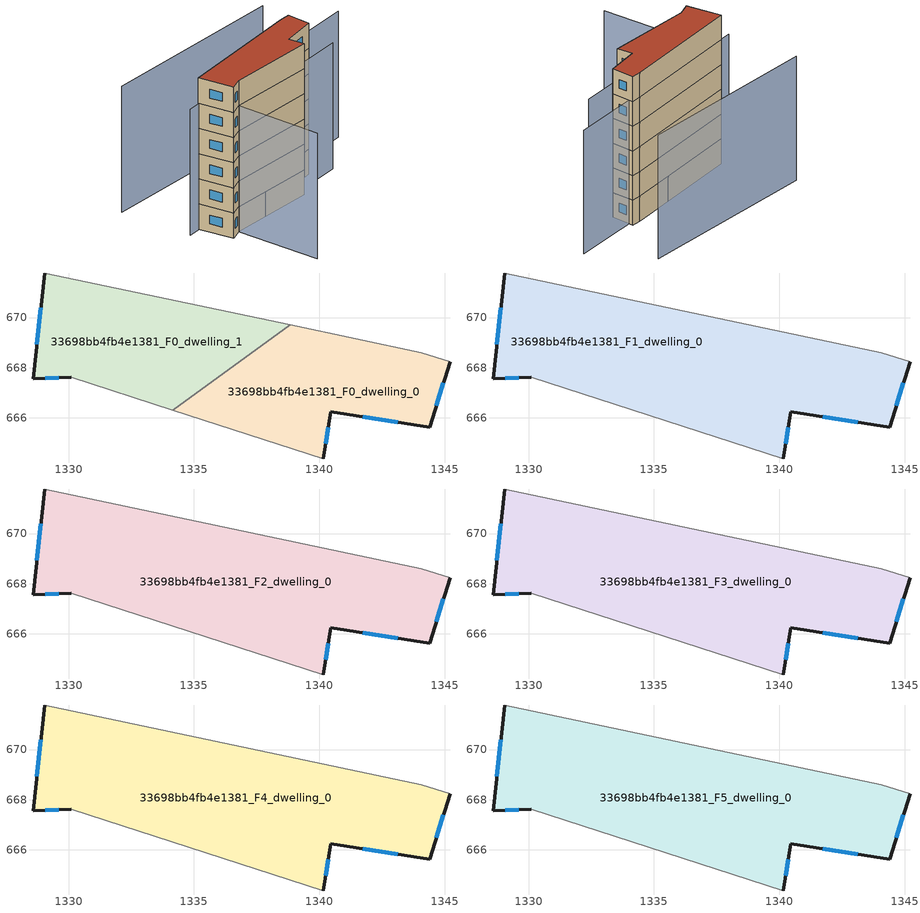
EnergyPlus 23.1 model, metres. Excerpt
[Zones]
33698bb4fb4e1381_F0_dwelling_0
 floor ground (EU_floor_Construction): 1345.22,668.24 1344.42,665.62 1340.46,666.24 1340.16,664.36 1334.15,666.3 1338.83,669.71 1344.08,668.6 z0
 wall outside (EU_wall_Construction): 1340.16,664.36 1340.46,666.24 1344.42,665.62 1345.22,668.24 z0:3
 wall adiabatic (EU_wall_Construction): 1334.15,666.3 1340.16,664.36 / 1345.22,668.24 1344.08,668.6 1338.83,669.71 z0:3
 wall to 33698bb4fb4e1381_F0_dwelling_1 (EU_wall_Construction): 1338.83,669.71 1334.15,666.3 z0:3
 window (EU_Window_Construction): 1340.25,664.97 1340.36,665.63 / 1344.68,666.47 1344.96,667.39 / 1341.74,666.04 1343.13,665.82 z0.98:2.02
33698bb4fb4e1381_F0_dwelling_1
 floor ground (EU_floor_Construction): 1338.83,669.71 1334.15,666.3 1330.11,667.61 1328.58,667.55 1329.04,671.77 z0
 wall outside (EU_wall_Construction): 1329.04,671.77 1328.58,667.55 1330.11,667.61 z0:3
 wall adiabatic (EU_wall_Construction): 1338.83,669.71 1329.04,671.77 / 1330.11,667.61 1334.15,666.3 z0:3
 window (EU_Window_Construction): 1329.07,667.57 1329.61,667.59 / 1328.89,670.4 1328.73,668.92 z0.98:2.02
33698bb4fb4e1381_F1_dwelling_0
 floor to 33698bb4fb4e1381_F0_dwelling_0 (EU_floor_Construction): 1345.22,668.24 1344.42,665.62 1340.46,666.24 1340.16,664.36 1334.15,666.3 1338.83,669.7 1344.08,668.6 z3
 floor to 33698bb4fb4e1381_F0_dwelling_1 (EU_floor_Construction): 1338.83,669.7 1334.15,666.3 1330.11,667.61 1328.58,667.55 1329.04,671.77 z3
 wall outside (EU_wall_Construction): 1340.16,664.36 1340.46,666.24 1344.42,665.62 1345.22,668.24 / 1329.04,671.77 1328.58,667.55 1330.11,667.61 z3:6
 wall adiabatic (EU_wall_Construction): 1330.11,667.61 1340.16,664.36 / 1345.22,668.24 1344.08,668.6 1329.04,671.77 z3:6
 window (EU_Window_Construction): 1344.68,666.47 1344.96,667.39 / 1341.74,666.04 1343.13,665.82 / 1340.25,664.97 1340.36,665.63 / 1329.07,667.57 1329.61,667.59 / 1328.89,670.4 1328.73,668.92 z3.98:5.02
33698bb4fb4e1381_F2_dwelling_0
 floor to 33698bb4fb4e1381_F1_dwelling_0 (EU_floor_Construction): 1344.08,668.6 1345.22,668.24 1344.42,665.62 1340.46,666.24 1340.16,664.36 1330.11,667.61 1328.58,667.55 1329.04,671.77 z6
 wall outside (EU_wall_Construction): 1340.16,664.36 1340.46,666.24 1344.42,665.62 1345.22,668.24 / 1329.04,671.77 1328.58,667.55 1330.11,667.61 z6:9
 wall adiabatic (EU_wall_Construction): 1330.11,667.61 1340.16,664.36 / 1345.22,668.24 1344.08,668.6 1329.04,671.77 z6:9
 window (EU_Window_Construction): 1344.68,666.47 1344.96,667.39 / 1341.74,666.04 1343.13,665.82 / 1340.25,664.97 1340.36,665.63 / 1329.07,667.57 1329.61,667.59 / 1328.89,670.4 1328.73,668.92 z6.98:8.02
33698bb4fb4e1381_F3_dwelling_0
 floor to 33698bb4fb4e1381_F2_dwelling_0 (EU_floor_Construction): 1344.08,668.6 1345.22,668.24 1344.42,665.62 1340.46,666.24 1340.16,664.36 1330.11,667.61 1328.58,667.55 1329.04,671.77 z9
 wall outside (EU_wall_Construction): 1340.16,664.36 1340.46,666.24 1344.42,665.62 1345.22,668.24 / 1329.04,671.77 1328.58,667.55 1330.11,667.61 z9:12
 wall adiabatic (EU_wall_Construction): 1330.11,667.61 1340.16,664.36 / 1345.22,668.24 1344.08,668.6 1329.04,671.77 z9:12
 window (EU_Window_Construction): 1344.68,666.47 1344.96,667.39 / 1341.74,666.04 1343.13,665.82 / 1340.25,664.97 1340.36,665.63 / 1329.07,667.57 1329.61,667.59 / 1328.89,670.4 1328.73,668.92 z9.98:11.02
33698bb4fb4e1381_F4_dwelling_0
 floor to 33698bb4fb4e1381_F3_dwelling_0 (EU_floor_Construction): 1344.08,668.6 1345.22,668.24 1344.42,665.62 1340.46,666.24 1340.16,664.36 1330.11,667.61 1328.58,667.55 1329.04,671.77 z12
 wall outside (EU_wall_Construction): 1340.16,664.36 1340.46,666.24 1344.42,665.62 1345.22,668.24 / 1329.04,671.77 1328.58,667.55 1330.11,667.61 z12:15
 wall adiabatic (EU_wall_Construction): 1330.11,667.61 1340.16,664.36 / 1345.22,668.24 1344.08,668.6 1329.04,671.77 z12:15
 window (EU_Window_Construction): 1344.68,666.47 1344.96,667.39 / 1341.74,666.04 1343.13,665.82 / 1340.25,664.97 1340.36,665.63 / 1329.07,667.57 1329.61,667.59 / 1328.89,670.4 1328.73,668.92 z12.98:14.02
33698bb4fb4e1381_F5_dwelling_0
 floor to 33698bb4fb4e1381_F4_dwelling_0 (EU_floor_Construction): 1344.08,668.6 1345.22,668.24 1344.42,665.62 1340.46,666.24 1340.16,664.36 1330.11,667.61 1328.58,667.55 1329.04,671.77 z15
 wall outside (EU_wall_Construction): 1340.16,664.36 1340.46,666.24 1344.42,665.62 1345.22,668.24 / 1329.04,671.77 1328.58,667.55 1330.11,667.61 z15:18
 wall adiabatic (EU_wall_Construction): 1330.11,667.61 1340.16,664.36 / 1345.22,668.24 1344.08,668.6 1329.04,671.77 z15:18
 window (EU_Window_Construction): 1344.68,666.47 1344.96,667.39 / 1341.74,666.04 1343.13,665.82 / 1340.25,664.97 1340.36,665.63 / 1329.07,667.57 1329.61,667.59 / 1328.89,670.4 1328.73,668.92 z15.98:17.02
 roof outside (EU_roof_Construction): 1344.42,665.62 1345.22,668.24 1344.08,668.6 1329.04,671.77 1328.58,667.55 1330.11,667.61 1340.16,664.36 1340.46,666.24 z18
shading: 1327.78,657.77 1330.11,667.61 / 1330.11,667.61 1346.51,663.74 / 1353.06,665.85 1327.53,672.01 / 1351.09,673.58 1329.36,680.52 z0:15
[Building]
EU S2 Campaign: North Axis=0; Terrain=City; Solar Distribution=FullExterior
[Site:Location]
Bologna: Latitude=44.5; Longitude=11.25; Time Zone=1; Elevation=37
[SizingPeriod:WeatherFileDays]
AnnualSizingPeriod: Begin Month=1; Begin Day of Month=1; End Month=12; End Day of Month=31; Day of Week for Start Day=Monday; Use Weather File Daylight Saving Period=No; Use Weather File Rain and Snow Indicators=No
[MATERIAL]
EU_InternalMass_Material: Roughness=MediumRough; Thickness=0.1; Conductivity=1; Density=1800; Specific Heat=900; Thermal Absorptance=0.9; Solar Absorptance=0.7; Visible Absorptance=0.7
[MATERIAL:NOMASS] Roughness=MediumRough; Thermal Absorptance=0.9; Solar Absorptance=0.7; Visible Absorptance=0.7
Name | Thermal Resistance
EU_wall_NoMass | 0.905828
EU_roof_NoMass | 0.37593
EU_floor_NoMass | 0.67114
[WINDOWMATERIAL:SIMPLEGLAZINGSYSTEM]
EU_Window_SimpleGlazing: UFactor=4.52486; Solar Heat Gain Coefficient=0.85; Visible Transmittance=0.85
[CONSTRUCTION]
EU_wall_Construction: EU_wall_NoMass
EU_roof_Construction: EU_roof_NoMass
EU_floor_Construction: EU_floor_NoMass
EU_Window_Construction: EU_Window_SimpleGlazing
EU_InternalMass_Construction: EU_InternalMass_Material
[ZONE] Type=1; Multiplier=1; Ceiling Height=autocalculate; Floor Area=autocalculate; Part of Total Floor Area=Yes
Name | Volume
33698bb4fb4e1381_F0_dwelling_0 | 97.2795
33698bb4fb4e1381_F1_dwelling_0 | 194.559
33698bb4fb4e1381_F2_dwelling_0; 33698bb4fb4e1381_F3_dwelling_0; 33698bb4fb4e1381_F4_dwelling_0; 33698bb4fb4e1381_F5_dwelling_0 | 194.566
33698bb4fb4e1381_F0_dwelling_1 | 97.2825
[INTERNALMASS] Construction=EU_InternalMass_Construction
Name | Zone or ZoneList | Surface Area
33698bb4fb4e1381_F0_dwelling_0_EU_InternalMass | 33698bb4fb4e1381_F0_dwelling_0 | 32.4265
33698bb4fb4e1381_F0_dwelling_1_EU_InternalMass | 33698bb4fb4e1381_F0_dwelling_1 | 32.4271
33698bb4fb4e1381_F1_dwelling_0_EU_InternalMass | 33698bb4fb4e1381_F1_dwelling_0 | 64.855
33698bb4fb4e1381_F2_dwelling_0_EU_InternalMass | 33698bb4fb4e1381_F2_dwelling_0 | 64.855
33698bb4fb4e1381_F3_dwelling_0_EU_InternalMass | 33698bb4fb4e1381_F3_dwelling_0 | 64.855
33698bb4fb4e1381_F4_dwelling_0_EU_InternalMass | 33698bb4fb4e1381_F4_dwelling_0 | 64.855
33698bb4fb4e1381_F5_dwelling_0_EU_InternalMass | 33698bb4fb4e1381_F5_dwelling_0 | 64.855
[OTHEREQUIPMENT] Fuel Type=Electricity; Design Level Calculation Method=Watts/Area; Power per Zone Floor Area=1; Fraction Latent=0; Fraction Radiant=0; Fraction Lost=0; Carbon Dioxide Generation Rate=0; EndUse Subcategory=EU_Step8_InternalGains
Name | Zone or ZoneList or Space or SpaceList | Schedule
EU_Step8_InternalGain_33698bb4fb4e1381_F0_dwelling_0_f000 | 33698bb4fb4e1381_F0_dwelling_0 | EU_Step8_GainSchedule_33698bb4fb4e1381_F0_dwelling_0_f000
EU_Step8_InternalGain_33698bb4fb4e1381_F0_dwelling_1_f000 | 33698bb4fb4e1381_F0_dwelling_1 | EU_Step8_GainSchedule_33698bb4fb4e1381_F0_dwelling_1_f000
EU_Step8_InternalGain_33698bb4fb4e1381_F1_dwelling_0_f000 | 33698bb4fb4e1381_F1_dwelling_0 | EU_Step8_GainSchedule_33698bb4fb4e1381_F1_dwelling_0_f000
EU_Step8_InternalGain_33698bb4fb4e1381_F2_dwelling_0_f000 | 33698bb4fb4e1381_F2_dwelling_0 | EU_Step8_GainSchedule_33698bb4fb4e1381_F2_dwelling_0_f000
EU_Step8_InternalGain_33698bb4fb4e1381_F3_dwelling_0_f000 | 33698bb4fb4e1381_F3_dwelling_0 | EU_Step8_GainSchedule_33698bb4fb4e1381_F3_dwelling_0_f000
EU_Step8_InternalGain_33698bb4fb4e1381_F4_dwelling_0_f000 | 33698bb4fb4e1381_F4_dwelling_0 | EU_Step8_GainSchedule_33698bb4fb4e1381_F4_dwelling_0_f000
EU_Step8_InternalGain_33698bb4fb4e1381_F5_dwelling_0_f000 | 33698bb4fb4e1381_F5_dwelling_0 | EU_Step8_GainSchedule_33698bb4fb4e1381_F5_dwelling_0_f000
[ZONEVENTILATION:DESIGNFLOWRATE] Schedule=EU_AlwaysOn; Design Flow Rate Calculation Method=AirChanges/Hour; Air Changes per Hour=0.73129; Ventilation Type=Natural; Fan Pressure Rise=0; Fan Total Efficiency=1; Constant Term Coefficient=1; Temperature Term Coefficient=0; Velocity Term Coefficient=0; Velocity Squared Term Coefficient=0; Minimum Indoor Temperature=-100; Maximum Indoor Temperature=100; Delta Temperature=-100; Minimum Outdoor Temperature=-100; Maximum Outdoor Temperature=100; Maximum Wind Speed=40
Name | Zone or ZoneList or Space or SpaceList
EU_ConstantAir_33698bb4fb4e1381_F0_dwelling_0 | 33698bb4fb4e1381_F0_dwelling_0
EU_ConstantAir_33698bb4fb4e1381_F0_dwelling_1 | 33698bb4fb4e1381_F0_dwelling_1
EU_ConstantAir_33698bb4fb4e1381_F1_dwelling_0 | 33698bb4fb4e1381_F1_dwelling_0
EU_ConstantAir_33698bb4fb4e1381_F2_dwelling_0 | 33698bb4fb4e1381_F2_dwelling_0
EU_ConstantAir_33698bb4fb4e1381_F3_dwelling_0 | 33698bb4fb4e1381_F3_dwelling_0
EU_ConstantAir_33698bb4fb4e1381_F4_dwelling_0 | 33698bb4fb4e1381_F4_dwelling_0
EU_ConstantAir_33698bb4fb4e1381_F5_dwelling_0 | 33698bb4fb4e1381_F5_dwelling_0
[HVACTEMPLATE:THERMOSTAT] Constant Heating Setpoint=20; Constant Cooling Setpoint=50
EU_HeatOnly_33698bb4fb4e1381_F0_dwelling_0; EU_HeatOnly_33698bb4fb4e1381_F0_dwelling_1; EU_HeatOnly_33698bb4fb4e1381_F1_dwelling_0; EU_HeatOnly_33698bb4fb4e1381_F2_dwelling_0; EU_HeatOnly_33698bb4fb4e1381_F3_dwelling_0; EU_HeatOnly_33698bb4fb4e1381_F4_dwelling_0; EU_HeatOnly_33698bb4fb4e1381_F5_dwelling_0
[HVACTEMPLATE:ZONE:IDEALLOADSAIRSYSTEM] System Availability Schedule=EU_AlwaysOn; Maximum Heating Supply Air Temperature=50; Minimum Cooling Supply Air Temperature=13; Maximum Heating Supply Air Humidity Ratio=0.0156; Minimum Cooling Supply Air Humidity Ratio=0.0077; Heating Limit=NoLimit; Cooling Limit=NoLimit; Heating Availability Schedule=EU_AlwaysOn; Cooling Availability Schedule=EU_CoolingOff; Dehumidification Control Type=ConstantSensibleHeatRatio; Cooling Sensible Heat Ratio=0.7; Dehumidification Setpoint=60; Humidification Control Type=None; Humidification Setpoint=30; Outdoor Air Method=None; Outdoor Air Flow Rate per Person=0.00944; Outdoor Air Flow Rate per Zone Floor Area=0; Outdoor Air Flow Rate per Zone=0; Demand Controlled Ventilation Type=None; Outdoor Air Economizer Type=NoEconomizer; Heat Recovery Type=None; Sensible Heat Recovery Effectiveness=0.7; Latent Heat Recovery Effectiveness=0.65
Name | Template Thermostat
33698bb4fb4e1381_F0_dwelling_0 | EU_HeatOnly_33698bb4fb4e1381_F0_dwelling_0
33698bb4fb4e1381_F0_dwelling_1 | EU_HeatOnly_33698bb4fb4e1381_F0_dwelling_1
33698bb4fb4e1381_F1_dwelling_0 | EU_HeatOnly_33698bb4fb4e1381_F1_dwelling_0
33698bb4fb4e1381_F2_dwelling_0 | EU_HeatOnly_33698bb4fb4e1381_F2_dwelling_0
33698bb4fb4e1381_F3_dwelling_0 | EU_HeatOnly_33698bb4fb4e1381_F3_dwelling_0
33698bb4fb4e1381_F4_dwelling_0 | EU_HeatOnly_33698bb4fb4e1381_F4_dwelling_0
33698bb4fb4e1381_F5_dwelling_0 | EU_HeatOnly_33698bb4fb4e1381_F5_dwelling_0
[SIZING:ZONE] Zone Cooling Design Supply Air Temperature Input Method=SupplyAirTemperature; Zone Cooling Design Supply Air Temperature=13; Zone Heating Design Supply Air Temperature Input Method=SupplyAirTemperature; Zone Heating Design Supply Air Temperature=50; Zone Cooling Design Supply Air Humidity Ratio=0.008; Zone Heating Design Supply Air Humidity Ratio=0.008; Cooling Design Air Flow Method=DesignDay; Cooling Design Air Flow Rate=0; Cooling Minimum Air Flow per Zone Floor Area=0.000762; Cooling Minimum Air Flow=0; Cooling Minimum Air Flow Fraction=0.2; Heating Design Air Flow Method=DesignDay; Heating Design Air Flow Rate=0; Heating Maximum Air Flow per Zone Floor Area=0.002032; Heating Maximum Air Flow=0.141576; Heating Maximum Air Flow Fraction=0.3; Account for Dedicated Outdoor Air System=No; Dedicated Outdoor Air System Control Strategy=NeutralSupplyAir; Dedicated Outdoor Air Low Setpoint Temperature for Design=autosize; Dedicated Outdoor Air High Setpoint Temperature for Design=autosize; Zone Load Sizing Method=Sensible Load Only No Latent Load; Zone Latent Cooling Design Supply Air Humidity Ratio Input Method=HumidityRatioDifference; Zone Cooling Design Supply Air Humidity Ratio Difference=0.005; Zone Latent Heating Design Supply Air Humidity Ratio Input Method=HumidityRatioDifference; Zone Humidification Design Supply Air Humidity Ratio Difference=0.005
33698bb4fb4e1381_F0_dwelling_0; 33698bb4fb4e1381_F0_dwelling_1; 33698bb4fb4e1381_F1_dwelling_0; 33698bb4fb4e1381_F2_dwelling_0; 33698bb4fb4e1381_F3_dwelling_0; 33698bb4fb4e1381_F4_dwelling_0; 33698bb4fb4e1381_F5_dwelling_0
[SCHEDULE:CONSTANT]
Name | Hourly Value
EU_AlwaysOn | 1
EU_CoolingOff | 0
[SCHEDULE:FILE] Column Number=1; Rows to Skip at Top=0; Number of Hours of Data=8760; Column Separator=Comma; Interpolate to Timestep=No; Minutes per Item=60; Adjust Schedule for Daylight Savings=Yes
Name | File
EU_Step8_GainSchedule_33698bb4fb4e1381_F0_dwelling_0_f000 | ../../schedules/33698bb4fb4e1381/33698bb4fb4e1381_F0_dwelling_0_f000_gain.csv
EU_Step8_GainSchedule_33698bb4fb4e1381_F0_dwelling_1_f000 | ../../schedules/33698bb4fb4e1381/33698bb4fb4e1381_F0_dwelling_1_f000_gain.csv
EU_Step8_GainSchedule_33698bb4fb4e1381_F1_dwelling_0_f000 | ../../schedules/33698bb4fb4e1381/33698bb4fb4e1381_F1_dwelling_0_f000_gain.csv
EU_Step8_GainSchedule_33698bb4fb4e1381_F2_dwelling_0_f000 | ../../schedules/33698bb4fb4e1381/33698bb4fb4e1381_F2_dwelling_0_f000_gain.csv
EU_Step8_GainSchedule_33698bb4fb4e1381_F3_dwelling_0_f000 | ../../schedules/33698bb4fb4e1381/33698bb4fb4e1381_F3_dwelling_0_f000_gain.csv
EU_Step8_GainSchedule_33698bb4fb4e1381_F4_dwelling_0_f000 | ../../schedules/33698bb4fb4e1381/33698bb4fb4e1381_F4_dwelling_0_f000_gain.csv
EU_Step8_GainSchedule_33698bb4fb4e1381_F5_dwelling_0_f000 | ../../schedules/33698bb4fb4e1381/33698bb4fb4e1381_F5_dwelling_0_f000_gain.csv
